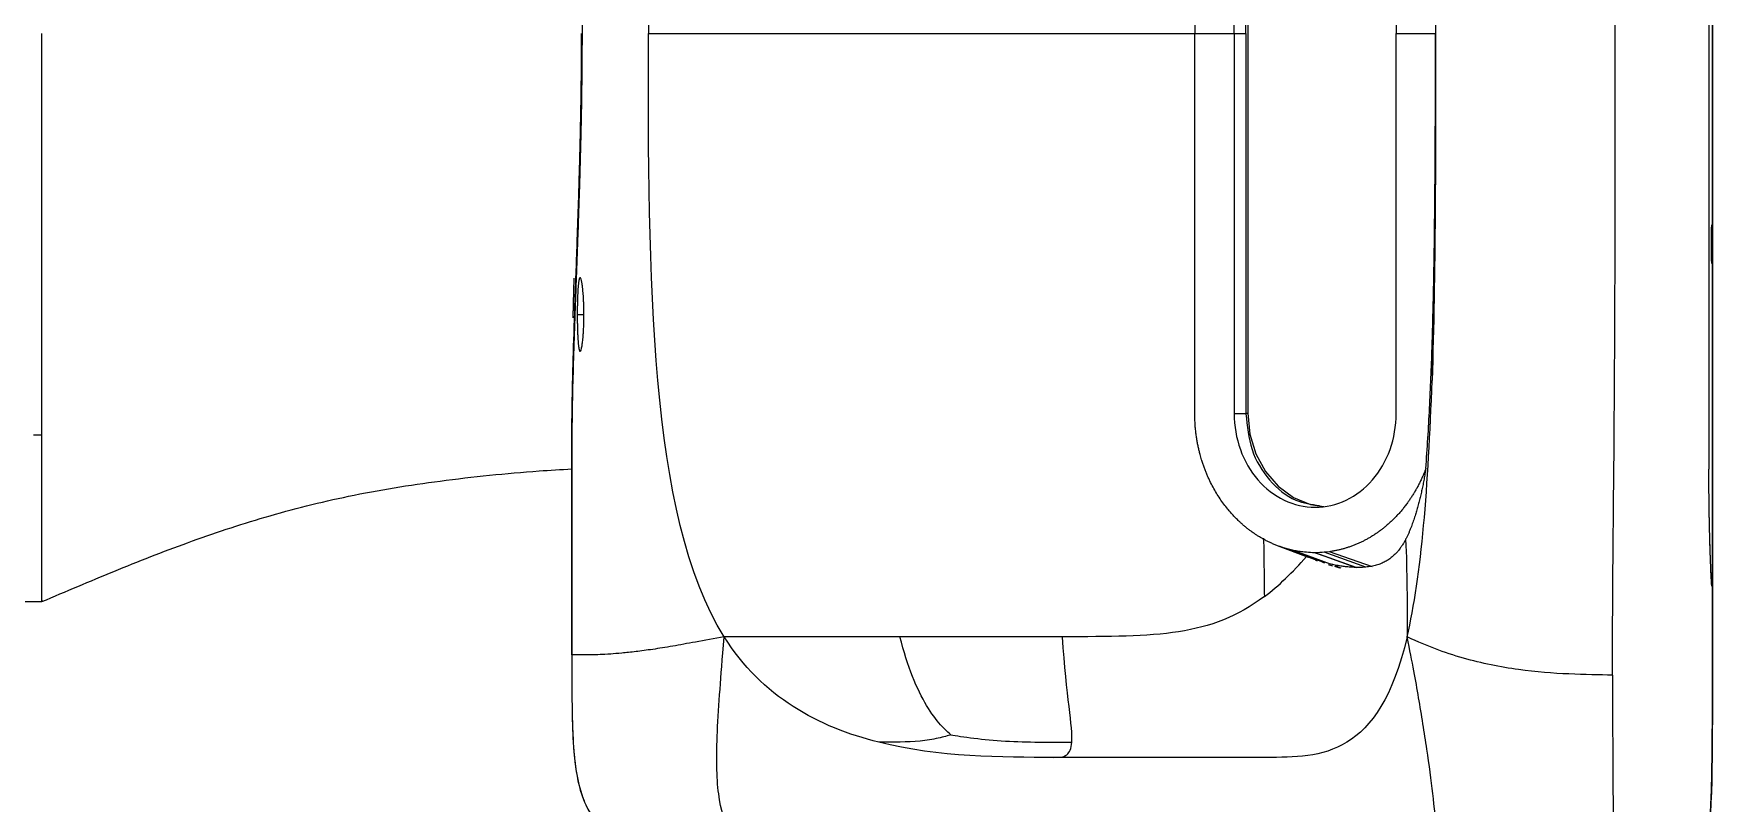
# Model space of a CAD drawing. Header units: millimetres. Extents: x 0 to 1189, y 0 to 841.
# Drawn here: x 848.8 to 920.6, y 282.6 to 315.5 of the extents above; entities that cross this region are included whole.
import ezdxf

# ---------------------------------------------------------------- set-up
doc = ezdxf.new("R2010")
doc.units = ezdxf.units.MM

msp = doc.modelspace()

# ---------------------------------------------------------------- linework, layer by layer
at = {"color": 7, "linetype": 'Continuous', "lineweight": 25}
for p, q in [((920.6, 291.904), (920.6, 339.15)), ((920.449, 334.15), (920.449, 296.904)), ((920.449, 334.15), (920.449, 296.904)), ((900.163, 315.527), (900.163, 331.777)), ((900.663, 315.527), (900.663, 331.777)), ((900.738, 331.8), (900.738, 299.3)), ((900.738, 331.8), (900.738, 299.3)), ((907.084, 331.777), (907.084, 315.527)), ((900.163, 315.527), (900.163, 299.277)), ((900.163, 315.527), (900.663, 315.527)), ((900.663, 315.527), (900.663, 299.277)), ((907.084, 299.277), (907.084, 315.527)), ((898.481, 299.025), (898.477, 299.278)), ((900.663, 299.277), (900.163, 299.277)), ((871.851, 297.541), (871.851, 298.993)), ((871.851, 297.378), (871.851, 297.541)), ((871.851, 288.972), (871.851, 297.378)), ((871.851, 297.378), (871.851, 290.952)), ((902, 293.642), (903.328, 293.14)), ((903.623, 293.337), (904.035, 293.189)), ((903.633, 293.025), (903.713, 292.995)), ((904.234, 293.378), (904.014, 293.354)), ((905.791, 292.723), (904.014, 293.354)), ((906.072, 292.731), (904.234, 293.378)), ((848.29, 291.247), (849.207, 291.247)), ((892.458, 284.588), (892.725, 284.601))]:
    msp.add_line(p, q, dxfattribs=at)
at = {"color": 8, "linetype": 'Continuous', "lineweight": 25}
for p, q in [((875.124, 315.527), (898.477, 315.527)), ((872.085, 303.517), (872.371, 303.517)), ((900.662, 299.3), (900.738, 299.3)), ((903.71, 293.008), (902.272, 293.547)), ((903.993, 292.924), (902.486, 293.485)), ((904.272, 292.853), (902.701, 293.434)), ((905.377, 292.708), (903.623, 293.337)), ((904.035, 292.886), (903.918, 292.93)), ((904.035, 293.189), (905.377, 292.708)), ((904.376, 292.758), (904.197, 292.825)), ((904.736, 292.682), (904.474, 292.779)), ((904.674, 292.67), (904.465, 292.748))]:
    msp.add_line(p, q, dxfattribs=at)
at = {"color": 7, "linetype": 'Continuous', "lineweight": 25, "flags": 128}
for points in [[(898.477, 331.776), (898.477, 326.251), (898.477, 322.677), (898.477, 319.102), (898.477, 315.527)], [(898.477, 299.278), (898.477, 304.803), (898.477, 308.377), (898.477, 311.952), (898.477, 315.527)], [(898.477, 315.527), (899.421, 315.527), (900.163, 315.527)], [(849.207, 298.358), (849.028, 298.358), (848.848, 298.358)]]:
    msp.add_lwpolyline(points, dxfattribs=at)
at = {"color": 8, "linetype": 'Continuous', "lineweight": 25, "flags": 128}
for points in [[(907.084, 315.527), (908.028, 315.527), (908.765, 315.527)], [(900.738, 299.3), (900.824, 298.411), (901.08, 297.567), (901.493, 296.809), (902.041, 296.176), (902.697, 295.7), (903.428, 295.404), (903.993, 295.311)], [(900.738, 299.3), (900.824, 298.411), (901.08, 297.567), (901.493, 296.809), (902.041, 296.176), (902.697, 295.7), (903.428, 295.404), (903.993, 295.311)]]:
    msp.add_lwpolyline(points, dxfattribs=at)
at = {"color": 7, "linetype": 'Continuous', "lineweight": 25}
for points in [[(918.629, 354.653), (920.6, 353.141), (920.6, 346.466), (920.6, 315.527), (920.6, 284.588), (920.6, 277.913), (918.629, 276.401)], [(916.328, 288.106), (916.328, 291.504), (916.447, 300.058), (916.447, 315.527), (916.447, 330.996), (916.328, 339.55), (916.328, 342.948)], [(878.36, 341.309), (875.124, 336.153), (875.124, 325.84), (875.124, 315.527)], [(908.618, 330.352), (908.77, 325.84), (908.77, 315.527), (908.77, 305.214), (908.618, 300.702)], [(878.36, 289.745), (875.124, 294.901), (875.124, 305.214), (875.124, 315.527)], [(908.618, 302.103), (908.618, 301.636), (908.618, 301.169), (908.618, 300.702)], [(907.554, 289.745), (908.162, 292.323), (908.466, 296.19), (908.618, 300.702)], [(871.851, 297.395), (871.851, 297.389), (871.851, 297.383), (871.851, 297.378)], [(898.768, 297.314), (898.745, 297.389), (898.723, 297.465), (898.703, 297.54)], [(908.357, 296.951), (908.328, 296.874), (908.298, 296.796), (908.266, 296.721)], [(901.072, 294.122), (901.009, 294.164), (900.947, 294.207), (900.885, 294.252)], [(902.486, 293.485), (902.415, 293.504), (902.343, 293.524), (902.272, 293.547)], [(902.701, 293.434), (902.63, 293.449), (902.557, 293.466), (902.486, 293.485)], [(907.489, 293.91), (907.554, 292.513), (907.554, 291.129), (907.554, 289.745)], [(901.45, 291.464), (902.06, 291.921), (902.667, 292.499), (903.249, 293.171)], [(904.014, 293.354), (903.885, 293.343), (903.754, 293.337), (903.624, 293.337)], [(901.45, 291.464), (899.159, 289.745), (896.849, 289.745), (892.817, 289.745)], [(884.976, 285.233), (882.405, 285.877), (879.978, 287.166), (878.36, 289.745)], [(885.874, 289.745), (883.393, 289.745), (880.877, 289.745), (878.36, 289.745)], [(892.817, 289.745), (890.802, 289.745), (888.356, 289.745), (885.874, 289.745)], [(907.554, 289.745), (906.337, 284.588), (901.47, 284.589), (896.849, 284.589), (892.458, 284.588)], [(893.222, 285.233), (893.267, 285.878), (892.997, 287.167), (892.817, 289.745)], [(892.458, 284.588), (890.262, 284.588), (887.547, 284.588), (884.976, 285.233)]]:
    msp.add_open_spline(points, degree=3, dxfattribs=at)
for points, knots in [([(908.618, 328.951), (908.627, 328.668), (908.644, 328.104), (908.666, 327.262), (908.685, 326.426), (908.706, 325.293), (908.726, 323.899), (908.749, 321.662), (908.76, 319.433), (908.764, 317.195), (908.765, 316.077), (908.765, 315.527)], [0, 0, 0, 0, 0.063245, 0.12604, 0.18834, 0.250093, 0.379187, 0.499999, 0.749998, 0.87719, 1, 1, 1, 1]), ([(872.156, 322.689), (872.159, 322.59), (872.166, 322.393), (872.175, 322.096), (872.184, 321.798), (872.193, 321.501), (872.202, 321.203), (872.21, 320.905), (872.218, 320.607), (872.226, 320.308), (872.233, 320.009), (872.24, 319.711), (872.246, 319.412), (872.252, 319.113), (872.258, 318.814), (872.263, 318.515), (872.268, 318.215), (872.272, 317.916), (872.276, 317.617), (872.279, 317.318), (872.282, 317.019), (872.284, 316.721), (872.286, 316.422), (872.287, 316.124), (872.288, 315.825), (872.288, 315.626), (872.288, 315.527)], [0, 0, 0, 0, 0.043515, 0.0868011, 0.1298685, 0.1727273, 0.2153872, 0.2578579, 0.3001489, 0.3422693, 0.3842284, 0.4260349, 0.4676978, 0.5092256, 0.5506267, 0.5919096, 0.6330823, 0.6741531, 0.71513, 0.7560209, 0.7968338, 0.8375763, 0.8782564, 0.9188819, 0.9594605, 1, 1, 1, 1]), ([(849.207, 298.358), (849.209, 299.489), (849.206, 300.715), (849.208, 303.37), (849.207, 304.776), (849.208, 307.717), (849.206, 309.235), (849.209, 312.361), (849.207, 313.939), (849.207, 315.527)], [0, 0, 0, 0, 0.25, 0.25, 0.5, 0.5, 0.75, 0.75, 1, 1, 1, 1]), ([(871.851, 297.541), (871.851, 297.567), (871.851, 297.619), (871.851, 297.704), (871.851, 297.792), (871.852, 297.886), (871.852, 297.985), (871.852, 298.088), (871.852, 298.197), (871.853, 298.311), (871.854, 298.429), (871.856, 298.714), (871.861, 299.211), (871.878, 300.259), (871.917, 301.833), (871.981, 303.734), (872.041, 305.406), (872.088, 306.73), (872.135, 308.109), (872.17, 309.257), (872.195, 310.136), (872.21, 310.735), (872.224, 311.335), (872.236, 311.935), (872.246, 312.535), (872.255, 313.134), (872.262, 313.734), (872.267, 314.332), (872.27, 314.93), (872.271, 315.328), (872.271, 315.527)], [0, 0, 0, 0, 0.01237, 0.02477, 0.037202, 0.049669, 0.062173, 0.074715, 0.087299, 0.099927, 0.112601, 0.125324, 0.187683, 0.250612, 0.375617, 0.500745, 0.56328, 0.625721, 0.688635, 0.750773, 0.776482, 0.801959, 0.827228, 0.85231, 0.877225, 0.901994, 0.926636, 0.951172, 0.97562, 1, 1, 1, 1]), ([(871.851, 297.541), (871.851, 297.567), (871.851, 297.618), (871.851, 297.7), (871.852, 297.785), (871.852, 297.872), (871.852, 297.961), (871.853, 298.053), (871.853, 298.146), (871.854, 298.241), (871.854, 298.338), (871.855, 298.436), (871.856, 298.535), (871.856, 298.634), (871.857, 298.735), (871.858, 298.835), (871.859, 298.936), (871.86, 299.037), (871.861, 299.138), (871.863, 299.239), (871.864, 299.339), (871.865, 299.439), (871.867, 299.538), (871.868, 299.636), (871.87, 299.733), (871.871, 299.828), (871.873, 299.923), (871.879, 300.249), (871.893, 300.853), (871.92, 301.822), (871.954, 302.925), (871.993, 304.069), (872.039, 305.339), (872.088, 306.728), (872.137, 308.183), (872.173, 309.351), (872.196, 310.188), (872.211, 310.832), (872.225, 311.466), (872.237, 312.088), (872.248, 312.697), (872.256, 313.293), (872.263, 313.873), (872.267, 314.439), (872.27, 314.988), (872.271, 315.349), (872.271, 315.527)], [0, 0, 0, 0, 0.0122787, 0.0243467, 0.0362039, 0.0478503, 0.0592856, 0.0705098, 0.0815228, 0.0923244, 0.1029145, 0.1132932, 0.1234606, 0.1334166, 0.1431612, 0.1526943, 0.1620158, 0.1711258, 0.1800241, 0.1887107, 0.1971857, 0.205449, 0.2135007, 0.2213407, 0.2289691, 0.2363859, 0.2435911, 0.2505848, 0.3098112, 0.3712644, 0.4349714, 0.5008757, 0.5537989, 0.6258185, 0.6985171, 0.7508375, 0.7789092, 0.8062774, 0.832942, 0.8589035, 0.8841629, 0.908722, 0.9325827, 0.9557474, 0.9782189, 1, 1, 1, 1]), ([(872.288, 315.527), (872.288, 315.423), (872.288, 315.216), (872.287, 314.905), (872.285, 314.593), (872.284, 314.281), (872.281, 313.97), (872.278, 313.658), (872.274, 313.346), (872.27, 313.034), (872.266, 312.721), (872.261, 312.409), (872.255, 312.097), (872.249, 311.785), (872.242, 311.473), (872.235, 311.161), (872.228, 310.85), (872.22, 310.538), (872.212, 310.227), (872.204, 309.916), (872.195, 309.605), (872.186, 309.294), (872.176, 308.984), (872.166, 308.674), (872.16, 308.469), (872.156, 308.366)], [0, 0, 0, 0, 0.042305, 0.084652, 0.127052, 0.169511, 0.21204, 0.254647, 0.297341, 0.340132, 0.383027, 0.426037, 0.46917, 0.512436, 0.555845, 0.599405, 0.643128, 0.687024, 0.731101, 0.775372, 0.819846, 0.864534, 0.909449, 0.9546, 1, 1, 1, 1]), ([(908.618, 302.103), (908.626, 302.366), (908.643, 302.904), (908.664, 303.726), (908.684, 304.582), (908.705, 305.699), (908.726, 307.114), (908.748, 309.251), (908.762, 312.071), (908.764, 314.308), (908.765, 315.527)], [0, 0, 0, 0, 0.058822, 0.12011, 0.183867, 0.250093, 0.369933, 0.499999, 0.727711, 1, 1, 1, 1]), ([(872.156, 308.366), (872.153, 308.272), (872.147, 308.084), (872.138, 307.805), (872.128, 307.528), (872.119, 307.253), (872.109, 306.979), (872.099, 306.708), (872.089, 306.438), (872.08, 306.17), (872.07, 305.904), (872.06, 305.64), (872.051, 305.377), (872.035, 304.947), (872.013, 304.36), (871.991, 303.753), (871.975, 303.282), (871.963, 302.937), (871.951, 302.599), (871.944, 302.382), (871.941, 302.273)], [0, 0, 0, 0, 0.041438, 0.082889, 0.124363, 0.16587, 0.207421, 0.249027, 0.290701, 0.332452, 0.374295, 0.416239, 0.458298, 0.500484, 0.625435, 0.75019, 0.81293, 0.875446, 0.937786, 1, 1, 1, 1]), ([(920.56, 306.527), (920.56, 306.549), (920.56, 306.593), (920.56, 306.659), (920.561, 306.723), (920.561, 306.787), (920.562, 306.877), (920.563, 306.991), (920.564, 307.114), (920.566, 307.216), (920.569, 307.293), (920.571, 307.341), (920.573, 307.357), (920.575, 307.341), (920.577, 307.293), (920.579, 307.216), (920.581, 307.114), (920.582, 306.991), (920.582, 306.865), (920.583, 306.745), (920.583, 306.637), (920.583, 306.564), (920.583, 306.527)], [0, 0, 0, 0, 0.025717, 0.051148, 0.076457, 0.101808, 0.127367, 0.188632, 0.250107, 0.311519, 0.372847, 0.436287, 0.50003, 0.56376, 0.627216, 0.68851, 0.749955, 0.811383, 0.872693, 0.915125, 0.957306, 1, 1, 1, 1]), ([(920.583, 306.527), (920.583, 306.505), (920.583, 306.461), (920.583, 306.395), (920.583, 306.331), (920.583, 306.267), (920.582, 306.177), (920.582, 306.063), (920.581, 305.94), (920.579, 305.838), (920.577, 305.761), (920.575, 305.713), (920.573, 305.697), (920.571, 305.713), (920.569, 305.761), (920.566, 305.838), (920.564, 305.94), (920.563, 306.063), (920.561, 306.19), (920.561, 306.309), (920.56, 306.417), (920.56, 306.49), (920.56, 306.527)], [0, 0, 0, 0, 0.025732, 0.051169, 0.076477, 0.101821, 0.127368, 0.188683, 0.250106, 0.311565, 0.372844, 0.436302, 0.50003, 0.563748, 0.627213, 0.688505, 0.749954, 0.8114, 0.872693, 0.915139, 0.957318, 1, 1, 1, 1]), ([(871.91, 303.374), (871.91, 303.38), (871.91, 303.392), (871.911, 303.413), (871.911, 303.444), (871.913, 303.5), (871.915, 303.603), (871.92, 303.793), (871.929, 304.157), (871.94, 304.572), (871.949, 304.911), (871.953, 305.04), (871.953, 305.067)], [0, 0, 0, 0, 0.012334, 0.022054, 0.039478, 0.0708, 0.127396, 0.23058, 0.421604, 0.784341, 0.955276, 1, 1, 1, 1]), ([(872.206, 305.092), (872.203, 305.091), (872.198, 305.09), (872.19, 305.082), (872.182, 305.07), (872.175, 305.052), (872.168, 305.031), (872.162, 305.005), (872.156, 304.975), (872.15, 304.942), (872.144, 304.906), (872.139, 304.866), (872.134, 304.824), (872.129, 304.779), (872.124, 304.732), (872.12, 304.683), (872.118, 304.649), (872.116, 304.632)], [0, 0, 0, 0, 0.073794, 0.146568, 0.218323, 0.289058, 0.358775, 0.427473, 0.495154, 0.561816, 0.627462, 0.692091, 0.755703, 0.8183, 0.879881, 0.940448, 1, 1, 1, 1]), ([(872.317, 304.632), (872.315, 304.652), (872.31, 304.693), (872.302, 304.752), (872.293, 304.812), (872.284, 304.87), (872.274, 304.924), (872.257, 305.001), (872.237, 305.063), (872.218, 305.089), (872.208, 305.091), (872.206, 305.092)], [0, 0, 0, 0, 0.069327, 0.144272, 0.224836, 0.311019, 0.40282, 0.500241, 0.757898, 0.924554, 1, 1, 1, 1]), ([(872.116, 304.632), (872.115, 304.61), (872.112, 304.568), (872.108, 304.499), (872.104, 304.428), (872.101, 304.355), (872.098, 304.278), (872.095, 304.199), (872.093, 304.119), (872.091, 304.036), (872.089, 303.952), (872.087, 303.866), (872.086, 303.78), (872.085, 303.692), (872.085, 303.605), (872.085, 303.546), (872.085, 303.517)], [0, 0, 0, 0, 0.071931, 0.143781, 0.21555, 0.287241, 0.358853, 0.430389, 0.501847, 0.573231, 0.64454, 0.715775, 0.786938, 0.858029, 0.929049, 1, 1, 1, 1]), ([(872.371, 303.517), (872.371, 303.545), (872.371, 303.603), (872.37, 303.69), (872.369, 303.777), (872.366, 303.864), (872.364, 303.95), (872.36, 304.036), (872.356, 304.138), (872.349, 304.256), (872.34, 304.386), (872.329, 304.514), (872.321, 304.592), (872.317, 304.632)], [0, 0, 0, 0, 0.069396, 0.139468, 0.21022, 0.281656, 0.353777, 0.426588, 0.50009, 0.617767, 0.740306, 0.867714, 1, 1, 1, 1]), ([(872.085, 303.517), (872.085, 303.487), (872.085, 303.429), (872.086, 303.341), (872.086, 303.253), (872.088, 303.167), (872.089, 303.081), (872.091, 302.997), (872.093, 302.914), (872.095, 302.833), (872.098, 302.755), (872.101, 302.678), (872.105, 302.604), (872.108, 302.534), (872.112, 302.466), (872.115, 302.423), (872.117, 302.402)], [0, 0, 0, 0, 0.071056, 0.142165, 0.213329, 0.284548, 0.355824, 0.427157, 0.498549, 0.569999, 0.64151, 0.713082, 0.784716, 0.856413, 0.928174, 1, 1, 1, 1]), ([(872.318, 302.402), (872.321, 302.421), (872.325, 302.46), (872.331, 302.522), (872.336, 302.585), (872.341, 302.649), (872.346, 302.714), (872.35, 302.78), (872.354, 302.846), (872.359, 302.939), (872.364, 303.06), (872.368, 303.212), (872.371, 303.364), (872.371, 303.466), (872.371, 303.517)], [0, 0, 0, 0, 0.0665836, 0.1320004, 0.1962514, 0.2593376, 0.3212599, 0.3820196, 0.4416177, 0.5000556, 0.6279897, 0.7539478, 0.8779458, 1, 1, 1, 1]), ([(871.941, 302.273), (871.923, 301.708), (871.889, 300.58), (871.862, 299.235), (871.853, 298.277), (871.852, 297.9), (871.852, 297.77)], [0, 0, 0, 0, 0.28383, 0.5675063, 0.8512876, 1, 1, 1, 1]), ([(872.117, 302.402), (872.118, 302.38), (872.122, 302.337), (872.127, 302.277), (872.133, 302.22), (872.139, 302.167), (872.146, 302.118), (872.153, 302.074), (872.161, 302.035), (872.169, 302.002), (872.178, 301.976), (872.187, 301.956), (872.197, 301.944), (872.204, 301.942), (872.207, 301.942)], [0, 0, 0, 0, 0.074378, 0.150381, 0.228011, 0.307267, 0.388152, 0.470666, 0.554809, 0.640583, 0.727989, 0.817026, 0.907696, 1, 1, 1, 1]), ([(872.207, 301.942), (872.209, 301.942), (872.218, 301.943), (872.237, 301.967), (872.26, 302.035), (872.28, 302.133), (872.295, 302.218), (872.307, 302.307), (872.315, 302.371), (872.318, 302.402)], [0, 0, 0, 0, 0.060471, 0.227159, 0.499778, 0.643146, 0.774307, 0.893258, 1, 1, 1, 1]), ([(908.351, 296.936), (908.384, 297.367), (908.414, 297.799), (908.467, 298.659), (908.491, 299.086), (908.556, 300.378), (908.59, 301.246), (908.618, 302.103)], [0, 0, 0, 0, 0.25, 0.25, 0.5, 0.5, 1, 1, 1, 1]), ([(900.163, 299.277), (900.163, 298.754), (900.253, 298.231), (900.599, 297.264), (900.856, 296.821), (901.497, 296.081), (901.881, 295.785), (902.718, 295.385), (903.171, 295.281), (904.077, 295.281), (904.529, 295.385), (905.367, 295.785), (905.75, 296.081), (906.391, 296.821), (906.648, 297.264), (906.994, 298.231), (907.084, 298.754), (907.084, 299.277)], [0, 0, 0, 0, 0.125, 0.125, 0.25, 0.25, 0.375, 0.375, 0.5, 0.5, 0.625, 0.625, 0.75, 0.75, 0.875, 0.875, 1, 1, 1, 1]), ([(900.663, 299.277), (900.715, 298.753), (900.818, 297.705), (901.62, 296.39), (902.667, 295.518), (903.462, 295.403), (903.806, 295.354)], [0, 0, 0, 0, 0.265944, 0.531889, 0.797833, 1, 1, 1, 1]), ([(898.703, 297.54), (898.69, 297.592), (898.662, 297.698), (898.625, 297.862), (898.591, 298.034), (898.559, 298.216), (898.532, 298.406), (898.509, 298.604), (898.491, 298.812), (898.485, 298.953), (898.481, 299.025)], [0, 0, 0, 0, 0.107179, 0.219357, 0.336662, 0.459072, 0.586588, 0.719259, 0.857028, 1, 1, 1, 1]), ([(849.208, 291.31), (849.207, 291.293), (849.207, 291.224), (849.208, 291.669), (849.208, 292.604), (849.207, 294.066), (849.207, 295.945), (849.207, 297.553), (849.207, 298.358)], [0, 0, 0, 0, 0.062587, 0.250046, 0.437568, 0.625122, 0.812535, 1, 1, 1, 1]), ([(871.852, 297.77), (871.852, 296.866), (871.851, 294.868), (871.851, 291.934), (871.851, 289.909), (871.851, 288.972)], [0, 0, 0, 0, 0.307293, 0.679532, 1, 1, 1, 1]), ([(899.123, 296.404), (899.1, 296.452), (899.055, 296.547), (898.992, 296.693), (898.931, 296.843), (898.873, 296.996), (898.818, 297.154), (898.785, 297.26), (898.768, 297.314)], [0, 0, 0, 0, 0.161716, 0.325389, 0.491037, 0.658679, 0.828337, 1, 1, 1, 1]), ([(849.207, 291.246), (850.231, 291.682), (852.291, 292.56), (855.457, 293.806), (858.793, 294.916), (862.394, 295.827), (866.313, 296.448), (869.503, 296.782), (871.384, 296.893), (871.851, 296.921)], [0, 0, 0, 0, 0.1421035, 0.2858575, 0.4342002, 0.5907232, 0.7594259, 0.9402865, 1, 1, 1, 1]), ([(900.885, 294.252), (900.848, 294.279), (900.775, 294.333), (900.667, 294.418), (900.562, 294.506), (900.46, 294.596), (900.351, 294.697), (900.236, 294.81), (900.116, 294.935), (899.999, 295.065), (899.865, 295.223), (899.715, 295.415), (899.553, 295.644), (899.4, 295.886), (899.255, 296.139), (899.167, 296.315), (899.123, 296.404)], [0, 0, 0, 0, 0.050639, 0.100928, 0.150949, 0.200602, 0.249965, 0.312594, 0.374959, 0.437463, 0.499968, 0.597277, 0.695963, 0.795938, 0.897272, 1, 1, 1, 1]), ([(908.266, 296.721), (908.245, 296.669), (908.201, 296.566), (908.131, 296.415), (908.058, 296.267), (907.982, 296.124), (907.904, 295.984), (907.823, 295.848), (907.739, 295.716), (907.654, 295.588), (907.561, 295.457), (907.46, 295.322), (907.368, 295.207), (907.293, 295.118), (907.216, 295.029), (907.106, 294.907), (906.958, 294.756), (906.79, 294.598), (906.674, 294.499), (906.616, 294.449)], [0, 0, 0, 0, 0.057741, 0.114894, 0.171545, 0.227633, 0.283191, 0.338202, 0.392682, 0.446647, 0.500084, 0.562716, 0.625065, 0.656333, 0.687585, 0.750069, 0.833052, 0.916356, 1, 1, 1, 1]), ([(908.275, 296.484), (908.268, 296.445), (908.254, 296.369), (908.239, 296.294), (908.232, 296.256)], [0, 0, 0, 0, 0.502441, 1, 1, 1, 1]), ([(908.316, 296.716), (908.309, 296.677), (908.296, 296.599), (908.282, 296.522), (908.275, 296.484)], [0, 0, 0, 0, 0.503209, 1, 1, 1, 1]), ([(908.351, 296.936), (908.346, 296.899), (908.334, 296.825), (908.322, 296.752), (908.316, 296.716)], [0, 0, 0, 0, 0.499982, 1, 1, 1, 1]), ([(920.58, 291.904), (920.58, 291.904), (920.578, 291.905), (920.576, 291.914), (920.574, 291.927), (920.572, 291.946), (920.57, 291.97), (920.565, 292.019), (920.559, 292.111), (920.55, 292.277), (920.54, 292.487), (920.525, 292.826), (920.506, 293.352), (920.487, 293.993), (920.474, 294.555), (920.466, 294.997), (920.459, 295.456), (920.454, 295.851), (920.452, 296.171), (920.45, 296.415), (920.45, 296.659), (920.449, 296.822), (920.449, 296.904)], [0, 0, 0, 0, 0.020894, 0.041755, 0.062605, 0.083466, 0.104359, 0.125308, 0.187559, 0.250057, 0.312651, 0.375534, 0.501465, 0.627074, 0.689232, 0.751307, 0.813322, 0.875214, 0.906466, 0.937632, 0.968786, 1, 1, 1, 1]), ([(920.58, 291.904), (920.58, 291.904), (920.578, 291.905), (920.576, 291.913), (920.574, 291.925), (920.572, 291.943), (920.57, 291.966), (920.567, 291.994), (920.565, 292.028), (920.562, 292.067), (920.559, 292.113), (920.556, 292.164), (920.553, 292.221), (920.546, 292.359), (920.53, 292.684), (920.507, 293.327), (920.483, 294.153), (920.469, 294.84), (920.461, 295.321), (920.457, 295.646), (920.453, 295.967), (920.451, 296.285), (920.45, 296.597), (920.449, 296.802), (920.449, 296.904)], [0, 0, 0, 0, 0.019878, 0.039932, 0.060162, 0.080569, 0.101153, 0.121913, 0.142849, 0.163962, 0.185251, 0.206717, 0.228359, 0.250178, 0.35052, 0.501462, 0.642402, 0.751213, 0.795378, 0.838462, 0.880466, 0.92139, 0.961235, 1, 1, 1, 1]), ([(908.136, 295.813), (908.127, 295.776), (908.11, 295.702), (908.083, 295.593), (908.056, 295.486), (908.038, 295.417), (908.029, 295.382)], [0, 0, 0, 0, 0.250915, 0.501131, 0.750793, 1, 1, 1, 1]), ([(908.232, 296.256), (908.224, 296.218), (908.208, 296.142), (908.185, 296.03), (908.161, 295.92), (908.144, 295.848), (908.136, 295.813)], [0, 0, 0, 0, 0.252495, 0.503151, 0.752243, 1, 1, 1, 1]), ([(907.908, 294.964), (907.896, 294.926), (907.872, 294.849), (907.834, 294.735), (907.795, 294.623), (907.754, 294.511), (907.709, 294.395), (907.66, 294.273), (907.606, 294.149), (907.549, 294.027), (907.51, 293.95), (907.489, 293.91)], [0, 0, 0, 0, 0.096953, 0.19548, 0.29556, 0.397116, 0.500019, 0.622783, 0.750106, 0.871116, 1, 1, 1, 1]), ([(907.97, 295.172), (907.96, 295.137), (907.94, 295.067), (907.919, 294.998), (907.908, 294.964)], [0, 0, 0, 0, 0.500457, 1, 1, 1, 1]), ([(908.029, 295.382), (908.019, 295.347), (908, 295.276), (907.98, 295.207), (907.97, 295.172)], [0, 0, 0, 0, 0.500023, 1, 1, 1, 1]), ([(906.616, 294.449), (906.577, 294.418), (906.498, 294.354), (906.378, 294.263), (906.256, 294.176), (906.131, 294.092), (906.003, 294.012), (905.917, 293.963), (905.873, 293.938)], [0, 0, 0, 0, 0.165447, 0.331357, 0.497749, 0.66464, 0.832049, 1, 1, 1, 1]), ([(902.272, 293.547), (902.222, 293.563), (902.124, 293.595), (901.978, 293.649), (901.837, 293.707), (901.7, 293.769), (901.566, 293.834), (901.437, 293.902), (901.312, 293.972), (901.19, 294.045), (901.111, 294.097), (901.072, 294.122)], [0, 0, 0, 0, 0.11911, 0.236154, 0.351236, 0.46433, 0.575412, 0.684521, 0.791649, 0.896753, 1, 1, 1, 1]), ([(905.07, 293.578), (905.029, 293.565), (904.944, 293.537), (904.813, 293.499), (904.677, 293.463), (904.535, 293.431), (904.387, 293.402), (904.286, 293.387), (904.234, 293.379)], [0, 0, 0, 0, 0.151534, 0.309079, 0.472664, 0.642322, 0.818087, 1, 1, 1, 1]), ([(905.873, 293.938), (905.832, 293.915), (905.749, 293.869), (905.62, 293.804), (905.488, 293.742), (905.352, 293.684), (905.213, 293.628), (905.118, 293.595), (905.07, 293.578)], [0, 0, 0, 0, 0.159398, 0.321676, 0.486854, 0.654954, 0.825996, 1, 1, 1, 1]), ([(907.254, 293.528), (907.235, 293.502), (907.202, 293.457), (907.131, 293.371), (907.038, 293.27), (906.913, 293.154), (906.774, 293.048), (906.618, 292.953), (906.47, 292.883), (906.34, 292.835), (906.237, 292.803), (906.128, 292.775), (906.051, 292.76), (906.012, 292.753)], [0, 0, 0, 0, 0.069672, 0.124859, 0.250374, 0.375703, 0.500475, 0.625216, 0.74989, 0.813302, 0.874784, 0.937437, 1, 1, 1, 1]), ([(907.489, 293.91), (907.472, 293.878), (907.436, 293.81), (907.384, 293.722), (907.323, 293.626), (907.281, 293.566), (907.254, 293.528)], [0, 0, 0, 0, 0.236486, 0.5, 0.681719, 1, 1, 1, 1]), ([(903.623, 293.337), (903.584, 293.337), (903.429, 293.339), (903.196, 293.355), (902.928, 293.389), (902.776, 293.419), (902.701, 293.434)], [0, 0, 0, 0, 0.12779, 0.500021, 0.756437, 1, 1, 1, 1]), ([(904.547, 292.796), (904.504, 292.804), (904.413, 292.822), (904.321, 292.842), (904.273, 292.853)], [0, 0, 0, 0, 0.470938, 1, 1, 1, 1]), ([(905.377, 292.708), (905.346, 292.709), (905.282, 292.71), (905.183, 292.715), (905.077, 292.723), (904.94, 292.737), (904.763, 292.759), (904.622, 292.783), (904.547, 292.796)], [0, 0, 0, 0, 0.115084, 0.236603, 0.364825, 0.500021, 0.733515, 1, 1, 1, 1]), ([(906.012, 292.753), (905.977, 292.747), (905.905, 292.735), (905.83, 292.727), (905.792, 292.723)], [0, 0, 0, 0, 0.494175, 1, 1, 1, 1]), ([(905.792, 292.723), (905.761, 292.72), (905.697, 292.714), (905.596, 292.709), (905.489, 292.706), (905.415, 292.707), (905.377, 292.708)], [0, 0, 0, 0, 0.235049, 0.47956, 0.73428, 1, 1, 1, 1]), ([(918.629, 276.401), (918.856, 276.606), (919.32, 277.023), (919.804, 277.904), (920.152, 278.975), (920.41, 280.465), (920.554, 282.476), (920.601, 285.11), (920.599, 288.283), (920.6, 290.608), (920.6, 291.879), (920.6, 291.904)], [0, 0, 0, 0, 0.060434, 0.123394, 0.193458, 0.274488, 0.405915, 0.567804, 0.763807, 0.995424, 1, 1, 1, 1]), ([(878.36, 289.745), (877.942, 289.668), (877.153, 289.524), (876.152, 289.336), (875.295, 289.2), (874.576, 289.105), (873.972, 289.04), (873.265, 288.983), (872.654, 288.97), (872.167, 288.973), (871.928, 288.972), (871.852, 288.972), (871.852, 288.972), (871.852, 288.972)], [0, 0, 0, 0, 0.0531226, 0.1004218, 0.147643, 0.1939192, 0.2406452, 0.2874684, 0.4026364, 0.5253096, 0.6783622, 0.8398696, 1, 1, 1, 1]), ([(879.296, 280.652), (879.224, 280.711), (878.978, 280.927), (878.483, 281.583), (878.133, 282.572), (878.032, 284.188), (878.057, 285.628), (878.181, 287.505), (878.285, 288.732), (878.36, 289.745)], [0, 0, 0, 0, 0.125, 0.25, 0.5, 0.625, 0.75, 0.875, 1, 1, 1, 1]), ([(888.056, 285.555), (887.964, 285.627), (887.628, 285.922), (886.811, 287.005), (886.2, 288.456), (885.874, 289.745)], [0, 0, 0, 0, 0.25, 0.5, 1, 1, 1, 1]), ([(909.071, 277.22), (909.048, 277.66), (909.014, 278.787), (908.9, 280.779), (908.661, 283.006), (908.416, 284.873), (908.05, 287.164), (907.786, 288.594), (907.554, 289.745)], [0, 0, 0, 0, 0.25, 0.5, 0.625, 0.75, 0.875, 1, 1, 1, 1]), ([(916.328, 288.106), (915.775, 288.114), (914.501, 288.133), (912.716, 288.26), (911.139, 288.53), (909.967, 288.808), (908.723, 289.223), (908.047, 289.515), (907.554, 289.745)], [0, 0, 0, 0, 0.25, 0.5, 0.625, 0.75, 0.875, 1, 1, 1, 1]), ([(871.851, 288.972), (871.851, 288.319), (871.85, 287.115), (871.886, 285.487), (871.996, 284.108), (872.227, 283.058), (872.529, 282.373), (872.906, 281.783), (873.551, 281.19), (874.48, 280.681), (875.228, 280.421), (875.632, 280.281)], [0, 0, 0, 0, 0.1844249, 0.3401786, 0.4670144, 0.5684441, 0.6134117, 0.657533, 0.7524447, 0.8659524, 1, 1, 1, 1]), ([(871.851, 288.938), (871.851, 288.751), (871.851, 287.864), (871.854, 286.416), (871.933, 284.614), (872.166, 283.07), (872.844, 281.743), (874.077, 280.823), (875.073, 280.476), (875.632, 280.281)], [0, 0, 0, 0, 0.0535662, 0.254182, 0.4148315, 0.5709713, 0.6984021, 0.8305048, 1, 1, 1, 1]), ([(916.328, 288.106), (916.328, 284.709), (916.417, 280.931), (916.189, 278.535), (915.995, 277.653), (915.898, 277.373), (915.87, 277.299)], [0, 0, 0, 0, 0.5, 0.75, 0.875, 1, 1, 1, 1]), ([(888.056, 285.555), (887.946, 285.516), (887.54, 285.399), (886.492, 285.233), (885.582, 285.233), (884.976, 285.233)], [0, 0, 0, 0, 0.25, 0.5, 1, 1, 1, 1]), ([(888.056, 285.555), (888.258, 285.516), (888.996, 285.399), (890.832, 285.233), (892.315, 285.233), (893.222, 285.233)], [0, 0, 0, 0, 0.25, 0.5, 1, 1, 1, 1])]:
    msp.add_open_spline(points, degree=3, knots=knots, dxfattribs=at)
at = {"color": 8, "linetype": 'Continuous', "lineweight": 25}
for points, knots in [([(901.419, 293.956), (901.425, 293.502), (901.436, 292.669), (901.446, 291.841), (901.45, 291.464)], [0, 0, 0, 0, 0.544158, 1, 1, 1, 1]), ([(892.725, 284.601), (892.735, 284.602), (892.839, 284.606), (892.997, 284.67), (893.169, 284.867), (893.204, 285.11), (893.222, 285.233)], [0, 0, 0, 0, 0.036368, 0.411909, 0.700512, 1, 1, 1, 1])]:
    msp.add_open_spline(points, degree=3, knots=knots, dxfattribs=at)

doc.saveas('drawing.dxf')
